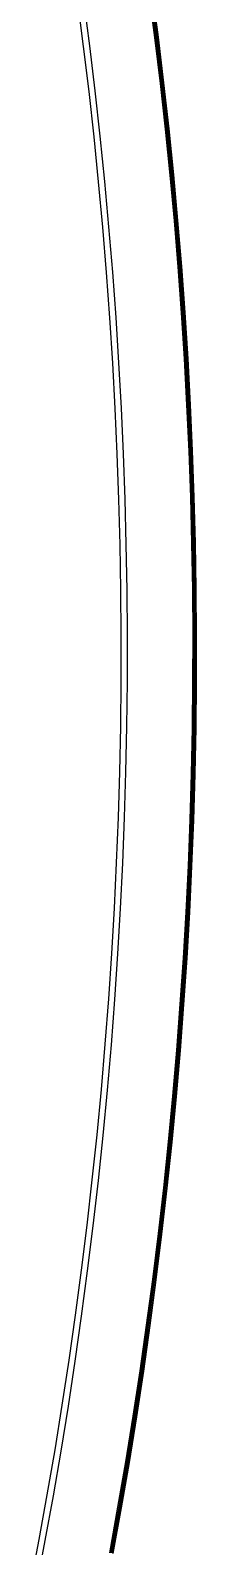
# Model space of a CAD drawing. Header units: millimetres. Extents: x 188.6 to 263.2, y 40.1 to 120.1.
# Drawn here: x 247.211 to 247.2438, y 55.5428 to 55.8415 of the extents above; entities that cross this region are included whole.
import ezdxf

# ---------------------------------------------------------------- set-up
doc = ezdxf.new("R2010")
doc.units = ezdxf.units.MM
doc.layers.add('ARQ', color=8, linetype='Continuous')

# ---------------------------------------------------------------- blocks, each defined once
blk = doc.blocks.new('arq-3pav')
at = {"layer": 'ARQ'}
for p, q in [((42.22711, 15.58322), (42.22594, 15.59223)), ((42.22608, 15.59225), (42.22725, 15.58324)), ((42.22625, 15.59227), (42.22742, 15.58326)), ((42.22647, 15.5923), (42.22764, 15.58329)), ((42.22781, 15.58331), (42.22664, 15.59232)), ((42.21187, 15.59033), (42.21302, 15.58145)), ((42.21429, 15.58161), (42.21313, 15.5905)), ((42.2282, 15.5742), (42.22711, 15.58322)), ((42.22725, 15.58324), (42.22834, 15.57422)), ((42.22742, 15.58326), (42.22851, 15.57424)), ((42.22764, 15.58329), (42.22873, 15.57426)), ((42.2289, 15.57429), (42.22781, 15.58331)), ((42.21302, 15.58145), (42.21409, 15.57257)), ((42.21536, 15.57272), (42.21429, 15.58161)), ((42.2292, 15.56518), (42.2282, 15.5742)), ((42.22834, 15.57422), (42.22934, 15.56519)), ((42.22851, 15.57424), (42.22951, 15.56521)), ((42.22873, 15.57426), (42.22973, 15.56523)), ((42.2299, 15.56525), (42.2289, 15.57429)), ((42.21409, 15.57257), (42.21508, 15.56368)), ((42.21635, 15.56381), (42.21536, 15.57272)), ((42.23011, 15.55614), (42.2292, 15.56518)), ((42.22934, 15.56519), (42.23026, 15.55616)), ((42.22951, 15.56521), (42.23043, 15.55617)), ((42.22973, 15.56523), (42.23064, 15.5562)), ((42.23082, 15.55621), (42.2299, 15.56525)), ((42.21508, 15.56368), (42.21598, 15.55478)), ((42.21725, 15.5549), (42.21635, 15.56381)), ((42.23095, 15.5471), (42.23011, 15.55614)), ((42.23026, 15.55616), (42.23109, 15.54711)), ((42.23043, 15.55617), (42.23126, 15.54713)), ((42.23064, 15.5562), (42.23148, 15.54715)), ((42.23166, 15.54716), (42.23082, 15.55621)), ((42.21598, 15.55478), (42.2168, 15.54586)), ((42.21808, 15.54597), (42.21725, 15.5549)), ((42.2317, 15.53805), (42.23095, 15.5471)), ((42.23109, 15.54711), (42.23184, 15.53806)), ((42.23126, 15.54713), (42.23201, 15.53807)), ((42.23148, 15.54715), (42.23223, 15.53809)), ((42.2324, 15.5381), (42.23166, 15.54716)), ((42.2168, 15.54586), (42.21754, 15.53694)), ((42.21881, 15.53704), (42.21808, 15.54597)), ((42.23236, 15.52899), (42.2317, 15.53805)), ((42.23184, 15.53806), (42.2325, 15.529)), ((42.23201, 15.53807), (42.23268, 15.52901)), ((42.23223, 15.53809), (42.23289, 15.52903)), ((42.23307, 15.52904), (42.2324, 15.5381)), ((42.21754, 15.53694), (42.21819, 15.52802)), ((42.21947, 15.5281), (42.21881, 15.53704)), ((42.23294, 15.51993), (42.23236, 15.52899)), ((42.2325, 15.529), (42.23308, 15.51993)), ((42.23268, 15.52901), (42.23326, 15.51994)), ((42.23289, 15.52903), (42.23347, 15.51996)), ((42.23365, 15.51997), (42.23307, 15.52904)), ((42.21819, 15.52802), (42.21877, 15.51909)), ((42.22004, 15.51916), (42.21947, 15.5281)), ((42.23344, 15.51086), (42.23294, 15.51993)), ((42.23308, 15.51993), (42.23358, 15.51086)), ((42.23326, 15.51994), (42.23375, 15.51087)), ((42.23347, 15.51996), (42.23397, 15.51088)), ((42.23415, 15.51089), (42.23365, 15.51997)), ((42.21877, 15.51909), (42.21925, 15.51015)), ((42.22053, 15.51021), (42.22004, 15.51916)), ((42.23385, 15.50178), (42.23344, 15.51086)), ((42.23358, 15.51086), (42.23399, 15.50179)), ((42.23375, 15.51087), (42.23416, 15.5018)), ((42.23397, 15.51088), (42.23438, 15.50181)), ((42.23455, 15.50181), (42.23415, 15.51089)), ((42.21925, 15.51015), (42.21966, 15.50121)), ((42.22093, 15.50126), (42.22053, 15.51021)), ((42.23417, 15.49271), (42.23385, 15.50178)), ((42.23399, 15.50179), (42.23431, 15.49271)), ((42.23416, 15.5018), (42.23448, 15.49272)), ((42.23438, 15.50181), (42.2347, 15.49273)), ((42.23488, 15.49273), (42.23455, 15.50181)), ((42.21966, 15.50121), (42.21997, 15.49227)), ((42.22125, 15.49231), (42.22093, 15.50126)), ((42.23441, 15.48363), (42.23417, 15.49271)), ((42.23431, 15.49271), (42.23455, 15.48363)), ((42.23448, 15.49272), (42.23472, 15.48364)), ((42.2347, 15.49273), (42.23494, 15.48364)), ((42.23512, 15.48365), (42.23488, 15.49273)), ((42.21997, 15.49227), (42.22021, 15.48332)), ((42.22149, 15.48335), (42.22125, 15.49231)), ((42.23456, 15.47455), (42.23441, 15.48363)), ((42.23455, 15.48363), (42.23471, 15.47455)), ((42.23472, 15.48364), (42.23488, 15.47455)), ((42.23494, 15.48364), (42.2351, 15.47456)), ((42.23527, 15.47456), (42.23512, 15.48365)), ((42.22021, 15.48332), (42.22036, 15.47437)), ((42.22164, 15.47439), (42.22149, 15.48335)), ((42.22036, 15.47437), (42.22043, 15.46543)), ((42.22171, 15.46543), (42.22164, 15.47439)), ((42.23463, 15.46547), (42.23456, 15.47455)), ((42.23471, 15.47455), (42.23477, 15.46547)), ((42.23488, 15.47455), (42.23495, 15.46547)), ((42.2351, 15.47456), (42.23517, 15.46547)), ((42.23534, 15.46547), (42.23527, 15.47456)), ((42.22043, 15.46543), (42.22042, 15.45647)), ((42.2217, 15.45647), (42.22171, 15.46543)), ((42.23462, 15.45639), (42.23463, 15.46547)), ((42.23477, 15.46547), (42.23476, 15.45638)), ((42.23495, 15.46547), (42.23493, 15.45638)), ((42.23517, 15.46547), (42.23515, 15.45638)), ((42.23533, 15.45638), (42.23534, 15.46547)), ((42.22042, 15.45647), (42.22032, 15.44753)), ((42.2216, 15.44751), (42.2217, 15.45647)), ((42.23452, 15.4473), (42.23462, 15.45639)), ((42.23476, 15.45638), (42.23466, 15.4473)), ((42.23493, 15.45638), (42.23483, 15.4473)), ((42.23515, 15.45638), (42.23505, 15.44729)), ((42.23523, 15.44729), (42.23533, 15.45638)), ((42.22032, 15.44753), (42.22014, 15.43858)), ((42.22141, 15.43855), (42.2216, 15.44751)), ((42.23433, 15.43823), (42.23452, 15.4473)), ((42.23466, 15.4473), (42.23447, 15.43822)), ((42.23483, 15.4473), (42.23465, 15.43822)), ((42.23505, 15.44729), (42.23486, 15.43821)), ((42.23504, 15.43821), (42.23523, 15.44729)), ((42.22014, 15.43858), (42.21987, 15.42963)), ((42.22115, 15.42959), (42.22141, 15.43855)), ((42.23406, 15.42915), (42.23433, 15.43823)), ((42.23447, 15.43822), (42.2342, 15.42914)), ((42.23465, 15.43822), (42.23438, 15.42914)), ((42.23486, 15.43821), (42.23459, 15.42913)), ((42.23477, 15.42912), (42.23504, 15.43821)), ((42.21987, 15.42963), (42.21952, 15.42069)), ((42.2208, 15.42064), (42.22115, 15.42959)), ((42.23371, 15.42007), (42.23406, 15.42915)), ((42.2342, 15.42914), (42.23385, 15.42007)), ((42.23438, 15.42914), (42.23402, 15.42006)), ((42.23459, 15.42913), (42.23424, 15.42005)), ((42.23442, 15.42004), (42.23477, 15.42912)), ((42.21952, 15.42069), (42.21909, 15.41175)), ((42.22036, 15.41169), (42.2208, 15.42064)), ((42.23327, 15.411), (42.23371, 15.42007)), ((42.23385, 15.42007), (42.23341, 15.41099)), ((42.23402, 15.42006), (42.23358, 15.41098)), ((42.23424, 15.42005), (42.2338, 15.41097)), ((42.23398, 15.41096), (42.23442, 15.42004)), ((42.21909, 15.41175), (42.21857, 15.40282)), ((42.21985, 15.40274), (42.22036, 15.41169)), ((42.23274, 15.40193), (42.23327, 15.411)), ((42.23341, 15.41099), (42.23288, 15.40193)), ((42.23358, 15.41098), (42.23306, 15.40191)), ((42.2338, 15.41097), (42.23327, 15.4019)), ((42.23345, 15.40189), (42.23398, 15.41096)), ((42.21857, 15.40282), (42.21797, 15.39389)), ((42.21925, 15.3938), (42.21985, 15.40274)), ((42.23213, 15.39287), (42.23274, 15.40193)), ((42.23288, 15.40193), (42.23228, 15.39286)), ((42.23306, 15.40191), (42.23245, 15.39285)), ((42.23327, 15.4019), (42.23267, 15.39283)), ((42.23284, 15.39282), (42.23345, 15.40189)), ((42.21797, 15.39389), (42.21729, 15.38497)), ((42.21856, 15.38486), (42.21925, 15.3938)), ((42.23144, 15.38381), (42.23213, 15.39287)), ((42.23228, 15.39286), (42.23158, 15.3838)), ((42.23245, 15.39285), (42.23176, 15.38379)), ((42.23267, 15.39283), (42.23197, 15.38377)), ((42.23215, 15.38376), (42.23284, 15.39282)), ((42.21729, 15.38497), (42.21652, 15.37605)), ((42.21779, 15.37594), (42.21856, 15.38486)), ((42.23066, 15.37477), (42.23144, 15.38381)), ((42.23158, 15.3838), (42.2308, 15.37476)), ((42.23176, 15.38379), (42.23097, 15.37474)), ((42.23197, 15.38377), (42.23119, 15.37472)), ((42.23137, 15.3747), (42.23215, 15.38376)), ((42.21652, 15.37605), (42.21567, 15.36714)), ((42.21694, 15.36702), (42.21779, 15.37594)), ((42.2298, 15.36573), (42.23066, 15.37477)), ((42.2308, 15.37476), (42.22994, 15.36571)), ((42.23097, 15.37474), (42.23011, 15.36569)), ((42.23119, 15.37472), (42.23033, 15.36567)), ((42.2305, 15.36566), (42.23137, 15.3747)), ((42.21567, 15.36714), (42.21473, 15.35824)), ((42.216, 15.35811), (42.21694, 15.36702)), ((42.22885, 15.3567), (42.2298, 15.36573)), ((42.22994, 15.36571), (42.22899, 15.35668)), ((42.23011, 15.36569), (42.22916, 15.35666)), ((42.23033, 15.36567), (42.22938, 15.35664)), ((42.22955, 15.35662), (42.2305, 15.36566)), ((42.21473, 15.35824), (42.21372, 15.34935)), ((42.21498, 15.3492), (42.216, 15.35811)), ((42.22782, 15.34767), (42.22885, 15.3567)), ((42.22899, 15.35668), (42.22796, 15.34766)), ((42.22916, 15.35666), (42.22813, 15.34763)), ((42.22938, 15.35664), (42.22834, 15.34761)), ((42.22852, 15.34759), (42.22955, 15.35662)), ((42.21372, 15.34935), (42.21262, 15.34047)), ((42.21388, 15.34031), (42.21498, 15.3492)), ((42.2267, 15.33866), (42.22782, 15.34767)), ((42.22796, 15.34766), (42.22684, 15.33864)), ((42.22813, 15.34763), (42.22701, 15.33862)), ((42.22834, 15.34761), (42.22723, 15.33859)), ((42.2274, 15.33857), (42.22852, 15.34759)), ((42.21262, 15.34047), (42.21143, 15.3316)), ((42.2127, 15.33143), (42.21388, 15.34031)), ((42.2255, 15.32966), (42.2267, 15.33866)), ((42.22684, 15.33864), (42.22564, 15.32964)), ((42.22701, 15.33862), (42.22581, 15.32961)), ((42.22723, 15.33859), (42.22603, 15.32958)), ((42.2262, 15.32956), (42.2274, 15.33857)), ((42.21143, 15.3316), (42.21017, 15.32274)), ((42.21143, 15.32255), (42.2127, 15.33143)), ((42.22421, 15.32067), (42.2255, 15.32966)), ((42.22564, 15.32964), (42.22435, 15.32064)), ((42.22581, 15.32961), (42.22453, 15.32062)), ((42.22603, 15.32958), (42.22474, 15.32059)), ((42.22492, 15.32056), (42.2262, 15.32956)), ((42.21017, 15.32274), (42.20882, 15.31389)), ((42.21008, 15.31369), (42.21143, 15.32255)), ((42.22285, 15.31169), (42.22421, 15.32067)), ((42.22435, 15.32064), (42.22299, 15.31166)), ((42.22453, 15.32062), (42.22316, 15.31164)), ((42.22474, 15.32059), (42.22337, 15.3116)), ((42.22355, 15.31158), (42.22492, 15.32056)), ((42.20882, 15.31389), (42.20739, 15.30506)), ((42.20865, 15.30485), (42.21008, 15.31369)), ((42.22139, 15.30272), (42.22285, 15.31169)), ((42.22299, 15.31166), (42.22153, 15.3027)), ((42.22316, 15.31164), (42.2217, 15.30267)), ((42.22337, 15.3116), (42.22192, 15.30263)), ((42.22209, 15.30261), (42.22355, 15.31158)), ((42.20739, 15.30506), (42.20587, 15.29624)), ((42.20713, 15.29602), (42.20865, 15.30485)), ((42.21985, 15.29377), (42.22139, 15.30272)), ((42.22153, 15.3027), (42.21999, 15.29375)), ((42.2217, 15.30267), (42.22016, 15.29372)), ((42.22192, 15.30263), (42.22038, 15.29368)), ((42.22055, 15.29365), (42.22209, 15.30261)), ((42.20587, 15.29624), (42.20427, 15.28743)), ((42.20553, 15.2872), (42.20713, 15.29602)), ((42.21824, 15.28483), (42.21985, 15.29377)), ((42.21999, 15.29375), (42.21837, 15.28481)), ((42.22016, 15.29372), (42.21855, 15.28478)), ((42.22038, 15.29368), (42.21876, 15.28474)), ((42.21893, 15.2847), (42.22055, 15.29365)), ((42.20427, 15.28743), (42.20259, 15.27865)), ((42.20385, 15.2784), (42.20553, 15.2872))]:
    blk.add_line(p, q, dxfattribs=at)

msp = doc.modelspace()

# ---------------------------------------------------------------- block references
msp.add_blockref('arq-3pav', (205.00842, 40.25682))

doc.saveas('drawing.dxf')
